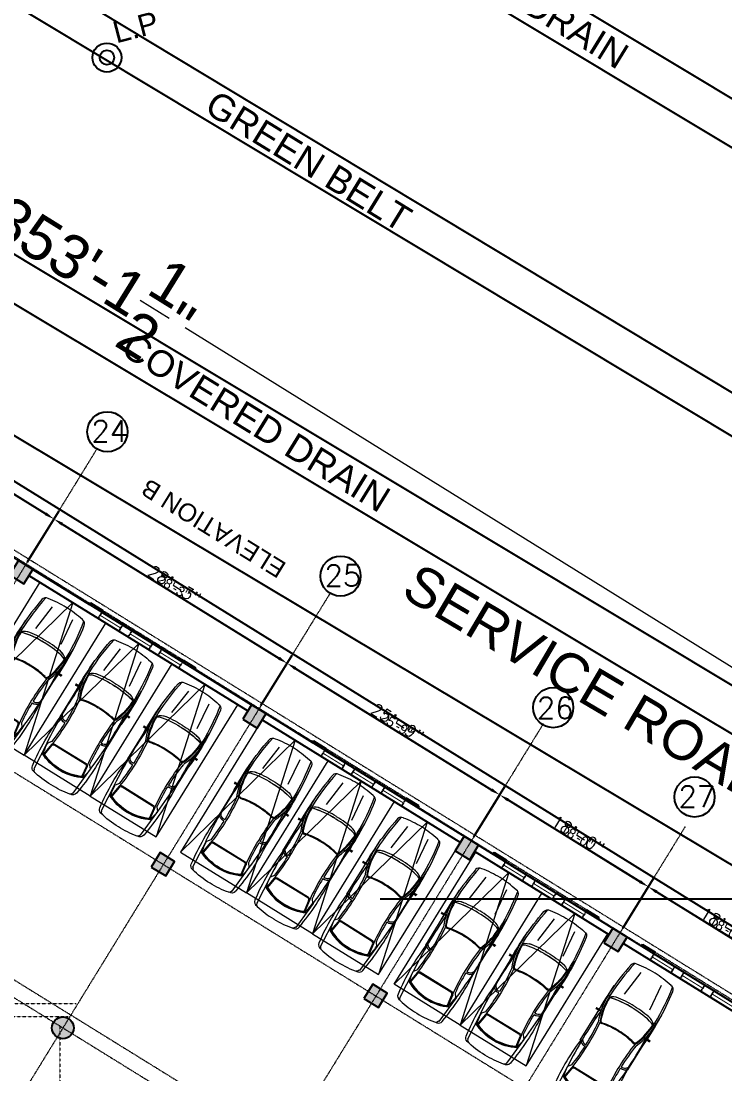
# Model space of a CAD drawing. Header units: inches. Extents: x -110725 to 51121, y 8404 to 44825.
# Drawn here: x -30035 to -29165, y 20950 to 22251 of the extents above; entities that cross this region are included whole.
import ezdxf
from ezdxf.enums import TextEntityAlignment as Align

# ---------------------------------------------------------------- set-up
doc = ezdxf.new("R2010")
doc.units = ezdxf.units.IN
doc.header["$LTSCALE"] = 0.1
doc.header["$MEASUREMENT"] = 0
for name, pattern in [('CENTER', [2, 1.25, -0.25, 0.25, -0.25]), ('DASHED', [0.75, 0.5, -0.25]), ('DASHED2', [0.375, 0.25, -0.125])]:
    doc.linetypes.add(name, pattern=pattern)
doc.layers.get('0').update_dxf_attribs({"color": 1, "lineweight": 0})
doc.layers.get('Defpoints').update_dxf_attribs({"lineweight": 0})
for name, color, linetype in [('building', 6, 'Continuous'), ('Column Hatch', 7, 'Continuous'), ('COLUMNS', 200, 'Continuous'), ('GF', 1, 'Continuous'), ('GFT', 4, 'Continuous'), ('GFW', 5, 'Continuous'), ('GREEN BELT', 80, 'Continuous'), ('POLE', 7, 'Continuous'), ('road', 8, 'Continuous'), ('SEAL', 7, 'Continuous')]:
    doc.layers.add(name, color=color, linetype=linetype)
for name, color, linetype, lineweight in [('CAR', 4, 'Continuous', 0), ('dim', 252, 'Continuous', 0), ('GRID', 8, 'CENTER', 0), ('terj block plan', 30, 'Continuous', 0), ('TEXT', 3, 'Continuous', 0), ('WALL', 7, 'Continuous', 0), ('WINDOW', 5, 'Continuous', 18)]:
    doc.layers.add(name, color=color, linetype=linetype, lineweight=lineweight)
doc.styles.add('as', font='arial.ttf')
doc.styles.add('EHSAN', font='arial.ttf', dxfattribs={"height": 54})
doc.styles.add('MONOTXT', font='@Arial Unicode MS')
doc.styles.add('ROMAND', font='romand.shx')
doc.styles.get("Standard").update_dxf_attribs({"font": 'arial.ttf'})
doc.dimstyles.new('DIM', dxfattribs={"dimtxt": 15, "dimasz": 9, "dimexe": 0.25, "dimexo": 3, "dimgap": 0.125, "dimtad": 1, "dimdec": 3, "dimzin": 3, "dimdsep": 46, "dimlunit": 4, "dimtxsty": 'ROMAND', "dimcen": 0.125, "dimaunit": 1, "dimadec": 0, "dimazin": 0, "dimtfac": 0.75, "dimtdec": 3, "dimtix": 1, "dimtofl": 0, "dimtmove": 2, "dimatfit": 3, "dimfxl": 1, "dimtolj": 1, "dimtzin": 3, "dimarcsym": 1})
doc.dimstyles.new('DIM1', dxfattribs={"dimtxt": 54, "dimasz": 6, "dimexe": 6, "dimexo": 3, "dimgap": 1, "dimtad": 0, "dimzin": 0, "dimdsep": 46, "dimlunit": 4, "dimtxsty": 'EHSAN', "dimblk": 'ARCHTICK', "dimcen": 3, "dimdle": 6, "dimclrd": 4, "dimclre": 4, "dimclrt": 6, "dimadec": 0, "dimazin": 0, "dimtfac": 1, "dimtofl": 0, "dimtmove": 1, "dimatfit": 3, "dimldrblk": 'ARCHTICK', "dimfxl": 4, "dimtolj": 1, "dimtzin": 3, "dimlwd": -1, "dimlwe": -1, "dimarcsym": 0})

# ---------------------------------------------------------------- blocks, each defined once
blk = doc.blocks.new('LP')
at = {"layer": 'POLE', "linetype": 'Continuous'}
for radius in [2.24, 1.12]:
    blk.add_circle((39544.58, 18392.87), radius, dxfattribs=at)
at = {"layer": 'SEAL', "color": 7, "linetype": 'Continuous', "lineweight": 25, "style": 'MONOTXT'}
blk.add_text('L.P', height=3.36, dxfattribs=at).set_placement((39550.06, 18394.6), align=Align.CENTER)
blk = doc.blocks.new('_ArchTick')
at = {"color": 0, "linetype": 'ByBlock', "const_width": 0.15}
blk.add_lwpolyline([(-0.5, -0.5), (0.5, 0.5)], dxfattribs=at)
blk = doc.blocks.new('*D34')
at = {"layer": 'Defpoints', "color": 0, "transparency": 16777216}
for p in [(-31746.9, 23059.7), (-31889.7, 22829.6), (-28289.2, 20595.2, 1175.7)]:
    blk.add_point(p, dxfattribs=at)
at = {"layer": 'dim', "color": 4, "transparency": 16777216}
for p, q in [((-31767.3, 23072.3), (-30060.9, 22013.3)), ((-31888.1, 22832.1), (-31743.7, 23064.8)), ((-28126.1, 20812.6), (-29832.5, 21871.6)), ((-28287.6, 20597.7), (-28143.3, 20830.4))]:
    blk.add_line(p, q, dxfattribs=at)
at = {"layer": 'dim', "color": 4, "transparency": 16777216, "xscale": 24, "yscale": 24, "zscale": 24}
for p, rotation in [((-31746.9, 23059.7), 148.1765203500402), ((-28146.4, 20825.3), 328.1765203500402)]:
    blk.add_blockref('_ArchTick', p, dxfattribs=dict(at, rotation=rotation))
at = {"layer": 'dim', "color": 6, "transparency": 16777216, "insert": (-29946.7, 21942.5), "char_height": 54, "attachment_point": 5, "rotation": 328.1765, "style": 'EHSAN'}
blk.add_mtext('\\A1;353\'-1{\\H1.000000x;\\S1/2;}"', dxfattribs=at)
blk = doc.blocks.new('*D86')
at = {"layer": 'Defpoints', "color": 0, "transparency": 16777216}
for p in [(-30213, 21693.1), (-29994.6, 21635.5), (-30029, 21579.9)]:
    blk.add_point(p, dxfattribs=at)
at = {"layer": 'dim', "color": 2, "lineweight": -2, "transparency": 16777216}
for p, q in [((-30209.9, 21698.2), (-30172, 21759.4)), ((-30025.9, 21585), (-29988.3, 21645.8))]:
    blk.add_line(p, q, dxfattribs=at)
at = {"layer": 'dim', "color": 4, "lineweight": -2, "transparency": 16777216}
blk.add_line((-30168.1, 21742.9), (-30004.8, 21641.9), dxfattribs=at)
at = {"layer": 'dim', "color": 4, "transparency": 16777216}
for points in [[(-30167.1, 21744.6), (-30169.2, 21741.1), (-30178.3, 21749.2)], [(-30003.8, 21643.6), (-30005.9, 21640.2), (-29994.6, 21635.5)]]:
    blk.add_solid(points, dxfattribs=at)
at = {"layer": 'dim', "color": 3, "transparency": 16777216, "insert": (-30083.3, 21697.6), "char_height": 12, "attachment_point": 5, "rotation": 328.2649}
blk.add_mtext('\\A1;18\'-0"', dxfattribs=at)
blk = doc.blocks.new('*D87')
at = {"layer": 'Defpoints', "color": 0, "transparency": 16777216}
for p in [(-30029, 21579.9), (-29706.3, 21457.2), (-29740.3, 21402.3)]:
    blk.add_point(p, dxfattribs=at)
at = {"layer": 'dim', "color": 2, "lineweight": -2, "transparency": 16777216}
for p, q in [((-30025.9, 21585), (-29988.3, 21645.8)), ((-29737.1, 21407.4), (-29700, 21467.4))]:
    blk.add_line(p, q, dxfattribs=at)
at = {"layer": 'dim', "color": 4, "lineweight": -2, "transparency": 16777216}
blk.add_line((-29984.4, 21629.2), (-29716.5, 21463.5), dxfattribs=at)
at = {"layer": 'dim', "color": 4, "transparency": 16777216}
for points in [[(-29983.4, 21630.9), (-29985.5, 21627.5), (-29994.6, 21635.5)], [(-29715.5, 21465.3), (-29717.6, 21461.8), (-29706.3, 21457.2)]]:
    blk.add_solid(points, dxfattribs=at)
at = {"layer": 'dim', "color": 3, "transparency": 16777216, "insert": (-29847.2, 21551.6), "char_height": 12, "attachment_point": 5, "rotation": 328.2649}
blk.add_mtext('\\A1;28\'-3"', dxfattribs=at)
blk = doc.blocks.new('*D88')
at = {"layer": 'Defpoints', "color": 0, "transparency": 16777216}
for p in [(-29740.3, 21402.3), (-29443.5, 21294.7), (-29477.1, 21240.5)]:
    blk.add_point(p, dxfattribs=at)
at = {"layer": 'dim', "color": 2, "lineweight": -2, "transparency": 16777216}
for p, q in [((-29737.1, 21407.4), (-29700, 21467.4)), ((-29473.9, 21245.6), (-29437.2, 21304.9))]:
    blk.add_line(p, q, dxfattribs=at)
at = {"layer": 'dim', "color": 4, "lineweight": -2, "transparency": 16777216}
blk.add_line((-29696.1, 21450.9), (-29453.7, 21301), dxfattribs=at)
at = {"layer": 'dim', "color": 4, "transparency": 16777216}
for points in [[(-29695.1, 21452.6), (-29697.2, 21449.2), (-29706.3, 21457.2)], [(-29452.7, 21302.7), (-29454.8, 21299.3), (-29443.5, 21294.7)]]:
    blk.add_solid(points, dxfattribs=at)
at = {"layer": 'dim', "color": 3, "transparency": 16777216, "insert": (-29571.7, 21381.2), "char_height": 12, "attachment_point": 5, "rotation": 328.2649}
blk.add_mtext('\\A1;25\'-9"', dxfattribs=at)
blk = doc.blocks.new('*D89')
at = {"layer": 'Defpoints', "color": 0, "transparency": 16777216}
for p in [(-29477.1, 21240.5), (-29259.8, 21181.1), (-29293.1, 21127.3)]:
    blk.add_point(p, dxfattribs=at)
at = {"layer": 'dim', "color": 2, "lineweight": -2, "transparency": 16777216}
for p, q in [((-29473.9, 21245.6), (-29437.2, 21304.9)), ((-29289.9, 21132.4), (-29253.5, 21191.3))]:
    blk.add_line(p, q, dxfattribs=at)
at = {"layer": 'dim', "color": 4, "lineweight": -2, "transparency": 16777216}
blk.add_line((-29433.3, 21288.4), (-29270, 21187.4), dxfattribs=at)
at = {"layer": 'dim', "color": 4, "transparency": 16777216}
for points in [[(-29432.3, 21290.1), (-29434.4, 21286.7), (-29443.5, 21294.7)], [(-29269, 21189.1), (-29271.1, 21185.7), (-29259.8, 21181.1)]]:
    blk.add_solid(points, dxfattribs=at)
at = {"layer": 'dim', "color": 3, "transparency": 16777216, "insert": (-29348.4, 21243.1), "char_height": 12, "attachment_point": 5, "rotation": 328.2649}
blk.add_mtext('\\A1;18\'-0"', dxfattribs=at)
blk = doc.blocks.new('*D90')
at = {"layer": 'Defpoints', "color": 0, "transparency": 16777216}
for p in [(-29293.1, 21127.3), (-29076.1, 21067.5), (-29109.1, 21014.2)]:
    blk.add_point(p, dxfattribs=at)
at = {"layer": 'dim', "color": 2, "lineweight": -2, "transparency": 16777216}
for p, q in [((-29289.9, 21132.4), (-29253.5, 21191.3)), ((-29105.9, 21019.3), (-29069.8, 21077.7))]:
    blk.add_line(p, q, dxfattribs=at)
at = {"layer": 'dim', "color": 4, "lineweight": -2, "transparency": 16777216}
blk.add_line((-29249.6, 21174.8), (-29086.3, 21073.8), dxfattribs=at)
at = {"layer": 'dim', "color": 4, "transparency": 16777216}
for points in [[(-29248.5, 21176.5), (-29250.7, 21173.1), (-29259.8, 21181.1)], [(-29085.3, 21075.5), (-29087.4, 21072.1), (-29076.1, 21067.5)]]:
    blk.add_solid(points, dxfattribs=at)
at = {"layer": 'dim', "color": 3, "transparency": 16777216, "insert": (-29164.7, 21129.5), "char_height": 12, "attachment_point": 5, "rotation": 328.2649}
blk.add_mtext('\\A1;18\'-0"', dxfattribs=at)
blk = doc.blocks.new('Car-p')
for p, q in [((-18.3, 154.8), (-14.7, 188.3)), ((18.6, 154.8), (15, 188.3)), ((-34.4, 77.5), (-34.4, 157)), ((34.6, 77.5), (34.6, 157)), ((-34.2, 77.3), (-34.4, 79.3)), ((34.4, 77.3), (34.6, 79.3)), ((-27.2, 46.1), (-30.6, 41.7)), ((-30.6, 41.7), (-27.9, 5.5)), ((-25.7, 42.7), (-27.9, 27.8)), ((-24.9, 41.7), (-26.7, 29)), ((23, 45.3), (-22.8, 45.3)), ((22.2, 44.3), (-21.9, 44.3)), ((25.1, 41.7), (27.1, 27.9)), ((26, 42.7), (28.2, 27.3)), ((27.5, 46.1), (30.9, 41.7)), ((31.6, 41.7), (28.9, 5.5)), ((-27.9, 5.5), (-27.2, 3.8)), ((-27.2, 3.8), (-25.5, 2.5)), ((27.5, 3.8), (25.7, 2.5)), ((28.2, 5.5), (27.5, 3.8)), ((28.2, 5.5), (28.9, 5.5))]:
    blk.add_line(p, q)
at = {"const_width": 0.25}
for points in [[(33.5, 123.1), (39.8, 123.1), (39.4, 120.1), (32.2, 120.9), (33.1, 123.4), (38.9, 120.5), (38.5, 122.7), (37.6, 123.1), (37.6, 122.7), (36.7, 122.3), (36.7, 122.3), (37.6, 122.3), (35.8, 122), (31.3, 122)], [(-35.1, 86.8), (-34.6, 79.8)], [(35.3, 86.8), (34.9, 79.8)], [(-36, 51.6), (-35.1, 44.3)], [(36.2, 51.6), (35.3, 44.3)]]:
    blk.add_lwpolyline(points, dxfattribs=at)
for centre, radius, start, end in [((2, 56), 140.8, 90.7637, 100.924), ((-1.7, 56), 140.8, 79.076, 89.2363), ((311, 132.9), 346.2, 170.6377, 183.9848), ((243.9, 141.8), 276.3, 169.2092, 179.4945), ((-24.7, 188.3), 6, 90, 170.6377), ((24.9, 188.3), 6, 9.3623, 90), ((-243.7, 141.8), 276.3, 0.5055, 10.7908), ((-310.8, 132.9), 346.2, 356.0152, 9.3623), ((47.7, 141.2), 82.1, 177.7778, 203.6031), ((47.7, 141.2), 80.1, 177.7778, 202.3245), ((-19.5, 128.9), 18, 97.6594, 134.8815), ((-2.8, 40.4), 105, 88.5295, 105.8975), ((-2.8, 40.4), 105, 88.5295, 104.3939), ((-2.8, 40.4), 108, 88.5295, 101.8872), ((3.1, 40.4), 108, 78.1128, 91.4705), ((3.1, 40.4), 105, 75.6061, 91.4705), ((19.8, 128.9), 18, 45.1185, 82.3406), ((-47.5, 141.2), 80.1, 337.6755, 2.2222), ((-47.5, 141.2), 82.1, 336.3969, 2.2222), ((47.7, 141.2), 79.1, 179.8146, 201.6719), ((-47.5, 141.2), 79.1, 338.3281, 0.9502), ((24.8, 133.4), 9.7, 45.4805, 63.3935), ((475.7, 91.2), 508.7, 176.5651, 185.5793), ((-474.6, 91.2), 508.7, 354.4207, 3.7138), ((-283.1, 75.9), 257.6, 0.0935, 7.2084), ((-23.6, 111.9), 3, 202.3245, 284.5329), ((-23, 113), 3, 201.6719, 283.9477), ((-299.3, 76.9), 275.9, 353.076, 6.759), ((-2.3, 29.6), 82, 88.3907, 104.5329), ((-2.3, 29.6), 83, 88.3907, 103.9477), ((2.6, 29.6), 83, 76.0523, 91.6093), ((2.6, 29.6), 82, 75.4671, 91.6093), ((23.3, 113), 3, 256.0523, 338.3281), ((23.9, 111.9), 3, 255.4671, 337.6755), ((299.5, 76.9), 275.9, 173.241, 186.924), ((283.4, 75.9), 257.6, 172.7916, 179.9065), ((-26.6, 83.4), 9.14, 212.7404, 276.5554), ((-26.6, 83.4), 7.14, 212.7404, 278.44), ((26.8, 83.4), 7.14, 261.56, 355.7833), ((26.8, 83.4), 9.14, 263.4446, 327.2596), ((263.5, 52.1), 298.7, 175.1627, 188.5002), ((-283.1, 75.9), 257.6, 353.3559, 359.6448), ((283.4, 75.9), 257.6, 180.3552, 186.6441), ((-263.2, 52.1), 298.7, 351.4998, 4.8373), ((-591.9, 77.3), 626.3, 359.695, 0), ((6.7, 41.7), 37.3, 180, 201.9021), ((-22.8, 42.3), 3, 90, 171.7426), ((-21.9, 41.3), 3, 90, 171.7426), ((22.2, 41.3), 3, 8.2574, 90), ((23, 42.3), 3, 8.2574, 90), ((-30, 44.1), 60.9, 343.5141, 357.8241), ((1.4, 85.5), 64.7, 241.3711, 296.8825), ((1.4, 86.1), 64.7, 243.1085, 294.4904), ((1.4, 86.1), 63.7, 243.7536, 293.8163), ((-26, 8.8), 6, 188.5002, 271.785), ((-1.2, 116.7), 116.7, 257.9903, 270.6482), ((1.5, 116.7), 116.7, 269.3518, 282.9607), ((26.3, 8.8), 6, 282.9607, 351.4998)]:
    blk.add_arc(centre, radius, start, end)
for points in [[(-39.4, 123), (-39, 120.1), (-32.9, 123.3), (-32, 120.9)], [(39.7, 123), (39.2, 120.1), (33.2, 123.3), (32.3, 120.9)]]:
    blk.add_solid(points)
blk = doc.blocks.new('*D3050')
at = {"layer": 'Defpoints', "color": 0, "transparency": 16777216}
for p in [(-30213, 21693.1), (-29994.6, 21635.5), (-30029, 21579.9)]:
    blk.add_point(p, dxfattribs=at)
at = {"layer": 'dim', "color": 0, "lineweight": -2, "transparency": 16777216}
for p, q in [((-30211.4, 21695.6), (-30178.2, 21749.4)), ((-30170.7, 21744.4), (-30002.3, 21640.3)), ((-30027.4, 21582.5), (-29994.5, 21635.8))]:
    blk.add_line(p, q, dxfattribs=at)
at = {"layer": 'dim', "color": 0, "transparency": 16777216}
for points in [[(-30169.9, 21745.7), (-30171.5, 21743.2), (-30178.3, 21749.2)], [(-30001.5, 21641.6), (-30003.1, 21639), (-29994.6, 21635.5)]]:
    blk.add_solid(points, dxfattribs=at)
at = {"layer": 'dim', "color": 0, "transparency": 16777216, "insert": (-30081.7, 21700.1), "char_height": 15, "attachment_point": 5, "rotation": 328.2649, "style": 'ROMAND'}
blk.add_mtext('\\A1;18\'-0"', dxfattribs=at)
blk = doc.blocks.new('*D3051')
at = {"layer": 'Defpoints', "color": 0, "transparency": 16777216}
for p in [(-30029, 21579.9), (-29706.3, 21457.2), (-29740.3, 21402.3)]:
    blk.add_point(p, dxfattribs=at)
at = {"layer": 'dim', "color": 0, "lineweight": -2, "transparency": 16777216}
for p, q in [((-30027.4, 21582.5), (-29994.5, 21635.8)), ((-29987, 21630.8), (-29714, 21462)), ((-29738.7, 21404.9), (-29706.2, 21457.5))]:
    blk.add_line(p, q, dxfattribs=at)
at = {"layer": 'dim', "color": 0, "transparency": 16777216}
for points in [[(-29986.2, 21632.1), (-29987.8, 21629.5), (-29994.6, 21635.5)], [(-29713.2, 21463.2), (-29714.8, 21460.7), (-29706.3, 21457.2)]]:
    blk.add_solid(points, dxfattribs=at)
at = {"layer": 'dim', "color": 0, "transparency": 16777216, "insert": (-29845.7, 21554.1), "char_height": 15, "attachment_point": 5, "rotation": 328.2649, "style": 'ROMAND'}
blk.add_mtext('\\A1;28\'-3"', dxfattribs=at)
blk = doc.blocks.new('*D3052')
at = {"layer": 'Defpoints', "color": 0, "transparency": 16777216}
for p in [(-29740.3, 21402.3), (-29443.5, 21294.7), (-29477.1, 21240.5)]:
    blk.add_point(p, dxfattribs=at)
at = {"layer": 'dim', "color": 0, "lineweight": -2, "transparency": 16777216}
for p, q in [((-29738.7, 21404.9), (-29706.2, 21457.5)), ((-29698.7, 21452.5), (-29451.2, 21299.4)), ((-29475.5, 21243), (-29443.4, 21294.9))]:
    blk.add_line(p, q, dxfattribs=at)
at = {"layer": 'dim', "color": 0, "transparency": 16777216}
for points in [[(-29697.9, 21453.8), (-29699.4, 21451.2), (-29706.3, 21457.2)], [(-29450.4, 21300.7), (-29452, 21298.2), (-29443.5, 21294.7)]]:
    blk.add_solid(points, dxfattribs=at)
at = {"layer": 'dim', "color": 0, "transparency": 16777216, "insert": (-29570.1, 21383.7), "char_height": 15, "attachment_point": 5, "rotation": 328.2649, "style": 'ROMAND'}
blk.add_mtext('\\A1;25\'-9"', dxfattribs=at)
blk = doc.blocks.new('*D3053')
at = {"layer": 'Defpoints', "color": 0, "transparency": 16777216}
for p in [(-29477.1, 21240.5), (-29259.8, 21181.1), (-29293.1, 21127.3)]:
    blk.add_point(p, dxfattribs=at)
at = {"layer": 'dim', "color": 0, "lineweight": -2, "transparency": 16777216}
for p, q in [((-29475.5, 21243), (-29443.4, 21294.9)), ((-29435.9, 21290), (-29267.5, 21185.8)), ((-29291.5, 21129.9), (-29259.7, 21181.3))]:
    blk.add_line(p, q, dxfattribs=at)
at = {"layer": 'dim', "color": 0, "transparency": 16777216}
for points in [[(-29435.1, 21291.2), (-29436.6, 21288.7), (-29443.5, 21294.7)], [(-29266.7, 21187.1), (-29268.2, 21184.6), (-29259.8, 21181.1)]]:
    blk.add_solid(points, dxfattribs=at)
at = {"layer": 'dim', "color": 0, "transparency": 16777216, "insert": (-29346.9, 21245.6), "char_height": 15, "attachment_point": 5, "rotation": 328.2649, "style": 'ROMAND'}
blk.add_mtext('\\A1;18\'-0"', dxfattribs=at)
blk = doc.blocks.new('*D3054')
at = {"layer": 'Defpoints', "color": 0, "transparency": 16777216}
for p in [(-29293.1, 21127.3), (-29076.1, 21067.5), (-29109.1, 21014.2)]:
    blk.add_point(p, dxfattribs=at)
at = {"layer": 'dim', "color": 0, "lineweight": -2, "transparency": 16777216}
for p, q in [((-29291.5, 21129.9), (-29259.7, 21181.3)), ((-29252.2, 21176.4), (-29083.8, 21072.2)), ((-29107.5, 21016.7), (-29076, 21067.7))]:
    blk.add_line(p, q, dxfattribs=at)
at = {"layer": 'dim', "color": 0, "transparency": 16777216}
for points in [[(-29251.4, 21177.6), (-29252.9, 21175.1), (-29259.8, 21181.1)], [(-29083, 21073.5), (-29084.5, 21070.9), (-29076.1, 21067.5)]]:
    blk.add_solid(points, dxfattribs=at)
at = {"layer": 'dim', "color": 0, "transparency": 16777216, "insert": (-29163.2, 21132), "char_height": 15, "attachment_point": 5, "rotation": 328.2649, "style": 'ROMAND'}
blk.add_mtext('\\A1;18\'-0"', dxfattribs=at)
blk = doc.blocks.new('A$C27DA2153')
at = {"layer": 'CAR', "linetype": 'Continuous'}
for q in [(0, 192), (96, 192)]:
    blk.add_line((48, 0), q, dxfattribs=at)
blk.add_lwpolyline([(0, 0), (96, 0), (96, 192), (0, 192)], close=True, dxfattribs=at)

msp = doc.modelspace()

# ---------------------------------------------------------------- hatches: boundary and pattern name
at = {"layer": 'Column Hatch'}
for points in [[(-30020.76306, 21573.31723), (-30038.62339, 21584.3631), (-30049.62412, 21566.47492), (-30031.76378, 21555.42905)], [(-30020.76306, 21573.31723), (-30038.62339, 21584.3631), (-30049.62412, 21566.47492), (-30031.76378, 21555.42905)], [(-29732.44621, 21395.00534), (-29750.30655, 21406.05121), (-29761.30727, 21388.16304), (-29743.44693, 21377.11717)], [(-29732.44621, 21395.00534), (-29750.30655, 21406.05121), (-29761.30727, 21388.16304), (-29743.44693, 21377.11717)], [(-29469.64413, 21232.47327), (-29487.50446, 21243.51914), (-29498.50518, 21225.63097), (-29480.64485, 21214.5851)], [(-29469.64413, 21232.47327), (-29487.50446, 21243.51914), (-29498.50518, 21225.63097), (-29480.64485, 21214.5851)], [(-29845.40341, 21212.36151), (-29863.26375, 21223.40737), (-29874.26447, 21205.5192), (-29856.40414, 21194.47333)], [(-29845.40341, 21212.36151), (-29863.26375, 21223.40737), (-29874.26447, 21205.5192), (-29856.40414, 21194.47333)], [(-29285.93781, 21118.85862), (-29303.79815, 21129.90449), (-29314.79887, 21112.01632), (-29296.93854, 21100.97045)], [(-29285.93781, 21118.85862), (-29303.79815, 21129.90449), (-29314.79887, 21112.01632), (-29296.93854, 21100.97045)], [(-29582.60133, 21049.82944), (-29600.46167, 21060.8753), (-29611.46239, 21042.98713), (-29593.60205, 21031.94126)], [(-29582.60133, 21049.82944), (-29600.46167, 21060.8753), (-29611.46239, 21042.98713), (-29593.60205, 21031.94126)]]:
    msp.add_hatch(color=256, dxfattribs=at).paths.add_polyline_path(points)
h = msp.add_hatch(color=256, dxfattribs=at)
edge = h.paths.add_edge_path()
edge.add_arc((-29983.5239, 21006.77434), 13.5, 0, 360)
h = msp.add_hatch(color=256, dxfattribs=at)
edge = h.paths.add_edge_path()
edge.add_arc((-29983.5239, 21006.77434), 13.5, 0, 360)

# ---------------------------------------------------------------- linework, layer by layer
at = {"layer": 'building', "linetype": 'Continuous', "elevation": 1.07221}
msp.add_lwpolyline([(-34435.52017, 24283.46768), (-31891.15632, 22826.982), (-28289.2318, 20595.17907), (-28349.83395, 20283.36427), (-34572.37367, 20285.00184)], dxfattribs=at)
at = {"layer": 'CAR', "linetype": 'Continuous'}
msp.add_circle((-33960.35096, 21924.4645, 27.16259), 11425.94255, dxfattribs=at)
at = {"layer": 'COLUMNS', "elevation": 1.07221}
for points in [[(-30049.62412, 21566.47492), (-30031.76378, 21555.42905), (-30020.76306, 21573.31723), (-30038.62339, 21584.3631)], [(-30049.62412, 21566.47492), (-30031.76378, 21555.42905), (-30020.76306, 21573.31723), (-30038.62339, 21584.3631)], [(-29761.30727, 21388.16304), (-29743.44693, 21377.11717), (-29732.44621, 21395.00534), (-29750.30655, 21406.05121)], [(-29761.30727, 21388.16304), (-29743.44693, 21377.11717), (-29732.44621, 21395.00534), (-29750.30655, 21406.05121)], [(-29498.50518, 21225.63097), (-29480.64485, 21214.5851), (-29469.64413, 21232.47327), (-29487.50446, 21243.51914)], [(-29498.50518, 21225.63097), (-29480.64485, 21214.5851), (-29469.64413, 21232.47327), (-29487.50446, 21243.51914)], [(-29874.26447, 21205.5192), (-29856.40414, 21194.47333), (-29845.40341, 21212.36151), (-29863.26375, 21223.40737)], [(-29874.26447, 21205.5192), (-29856.40414, 21194.47333), (-29845.40341, 21212.36151), (-29863.26375, 21223.40737)], [(-29314.79887, 21112.01632), (-29296.93854, 21100.97045), (-29285.93781, 21118.85862), (-29303.79815, 21129.90449)], [(-29314.79887, 21112.01632), (-29296.93854, 21100.97045), (-29285.93781, 21118.85862), (-29303.79815, 21129.90449)], [(-29611.46239, 21042.98713), (-29593.60205, 21031.94126), (-29582.60133, 21049.82944), (-29600.46167, 21060.8753)], [(-29611.46239, 21042.98713), (-29593.60205, 21031.94126), (-29582.60133, 21049.82944), (-29600.46167, 21060.8753)]]:
    msp.add_lwpolyline(points, close=True, dxfattribs=at)
at = {"layer": 'COLUMNS'}
msp.add_circle((-29983.5239, 21006.77434, 1.07221), 13.5, dxfattribs=at)
msp.add_circle((-29983.5239, 21006.77434, 1.07221), 13.5, dxfattribs=at)
at = {"layer": 'Defpoints', "linetype": 'CENTER', "elevation": -26.09038}
msp.add_lwpolyline([(-31892.43849, 22813.94346), (-31899.78449, 22739.24077), (-28389.78604, 20564.39652), (-28304.48798, 20516.68182), (-28313.13908, 20472.16948), (-28412.37803, 20472.99967), (-32299.26148, 20476.59866)], dxfattribs=at)
at = {"layer": 'Defpoints', "linetype": 'Continuous', "elevation": 1.07221}
msp.add_lwpolyline([(-32258.87464, 20563.53135), (-32258.87464, 20938.2792), (-32339.86799, 20938.2792, -0.9541531285), (-32347.67068, 21112.2792), (-32339.88129, 21112.99571), (-32339.88129, 21368.7792), (-32393.87464, 21368.7792), (-32393.87464, 21725.7792), (-32339.87464, 21725.7792), (-32339.87464, 21982.2792, -0.9999617823), (-32339.86799, 22156.2792), (-32258.87464, 22156.2792), (-32258.87464, 22313.7792), (-31529.87464, 22313.7792), (-31529.87464, 22151.43396), (-31369.30939, 22052.13108), (-31210.40795, 22309.06271), (-28605.98551, 20698.07393, -0.7328238555), (-28648.48486, 20563.53135), (-32258.87464, 20563.53135)], format="xyb", close=True, dxfattribs=at)
at = {"layer": 'GF'}
for p, q in [((-30020.76306, 21573.31723, 1.07221), (-29950.59677, 21529.92232, 1.07221)), ((-30025.47765, 21565.65087, 1.07221), (-29755.04047, 21398.39681, 1.07221)), ((-29949.41329, 21531.83592, 1.07221), (-29950.59677, 21529.92232, 1.07221)), ((-29949.41329, 21531.83592, 1.07221), (-29934.10448, 21522.36806, 1.07221)), ((-29935.28796, 21520.45446, 1.07221), (-29934.10448, 21522.36806, 1.07221)), ((-29935.28796, 21520.45446, 1.07221), (-29835.78069, 21458.91339, 1.07221)), ((-29835.78069, 21458.91339, 1.07221), (-29834.59721, 21460.82699, 1.07221)), ((-29819.2884, 21451.35913, 1.07221), (-29834.59721, 21460.82699, 1.07221)), ((-29819.2884, 21451.35913, 1.07221), (-29820.47188, 21449.44553, 1.07221)), ((-29820.47188, 21449.44553, 1.07221), (-29750.30655, 21406.05121, 1.07221)), ((-29737.18014, 21387.35094, 1.07221), (-29492.23839, 21235.86474, 1.07221)), ((-29732.44621, 21395.00534, 1.07221), (-29675.04697, 21359.50632, 1.07221)), ((-29673.86349, 21361.41992, 1.07221), (-29675.04697, 21359.50632, 1.07221)), ((-29673.86349, 21361.41992, 1.07221), (-29658.55468, 21351.95207, 1.07221)), ((-29659.73816, 21350.03847, 1.07221), (-29658.55468, 21351.95207, 1.07221)), ((-29659.73816, 21350.03847, 1.07221), (-29560.23089, 21288.49739, 1.07221)), ((-29560.23089, 21288.49739, 1.07221), (-29559.04741, 21290.41099, 1.07221)), ((-29543.7386, 21280.94314, 1.07221), (-29559.04741, 21290.41099, 1.07221)), ((-29543.7386, 21280.94314, 1.07221), (-29544.92208, 21279.02954, 1.07221)), ((-29544.92208, 21279.02954, 1.07221), (-29487.50446, 21243.51914, 1.07221)), ((-29469.64413, 21232.47327, 1.07221), (-29451.79277, 21221.43296, 1.07221)), ((-29474.37805, 21224.81887, 1.07221), (-29308.53208, 21122.25009, 1.07221)), ((-29450.60929, 21223.34656, 1.07221), (-29451.79277, 21221.43296, 1.07221)), ((-29450.60929, 21223.34656, 1.07221), (-29435.30048, 21213.87871, 1.07221)), ((-29436.48396, 21211.96511, 1.07221), (-29435.30048, 21213.87871, 1.07221)), ((-29436.48396, 21211.96511, 1.07221), (-29336.9767, 21150.42403, 1.07221)), ((-29056.11836, 21165.88411, 1.07221), (-29591.40428, 21165.88411, 1.07221)), ((-29336.9767, 21150.42403, 1.07221), (-29335.79321, 21152.33763, 1.07221)), ((-29320.4844, 21142.86978, 1.07221), (-29335.79321, 21152.33763, 1.07221)), ((-29320.4844, 21142.86978, 1.07221), (-29321.66789, 21140.95618, 1.07221)), ((-29321.66789, 21140.95618, 1.07221), (-29303.79815, 21129.90449, 1.07221)), ((-29290.67174, 21111.20422, 1.07221), (-29124.82577, 21008.63544, 1.07221)), ((-29266.90298, 21109.73191, 1.07221), (-29268.08646, 21107.81831, 1.07221)), ((-29266.90298, 21109.73191, 1.07221), (-29251.59417, 21100.26406, 1.07221)), ((-29252.77765, 21098.35045, 1.07221), (-29251.59417, 21100.26406, 1.07221)), ((-29252.77765, 21098.35045, 1.07221), (-29153.27038, 21036.80938, 1.07221))]:
    msp.add_line(p, q, dxfattribs=at)
at = {"layer": 'GFT'}
for centre in [(-29928.57395, 21743.26827, 22.91185), (-29928.57395, 21743.26827, 22.91185), (-29640.27625, 21564.92746, 22.91185), (-29640.27625, 21564.92746, 22.91185), (-29377.42602, 21402.47513, 22.91185), (-29377.42602, 21402.47513, 22.91185), (-29202.67453, 21292.05785, 22.91185), (-29202.67453, 21292.05785, 22.91185)]:
    msp.add_circle(centre, 24.8276, dxfattribs=at)
at = {"layer": 'GFW', "linetype": 'DASHED'}
for p, q in [((-29935.28796, 21520.45446), (-29940.02189, 21512.80006)), ((-29935.28796, 21520.45446, 1.07221), (-29940.02189, 21512.80006, 1.07221)), ((-29909.77328, 21504.6747), (-29914.50721, 21497.0203)), ((-29909.77328, 21504.6747, 1.07221), (-29914.50721, 21497.0203, 1.07221)), ((-29898.29167, 21497.57381), (-29903.0256, 21489.9194)), ((-29898.29167, 21497.57381, 1.07221), (-29903.0256, 21489.9194, 1.07221)), ((-29872.77699, 21481.79405), (-29877.51091, 21474.13964)), ((-29872.77699, 21481.79405, 1.07221), (-29877.51091, 21474.13964, 1.07221)), ((-29861.29538, 21474.69315), (-29866.02931, 21467.03875)), ((-29861.29538, 21474.69315, 1.07221), (-29866.02931, 21467.03875, 1.07221)), ((-29835.78069, 21458.91339), (-29840.51462, 21451.25899)), ((-29835.78069, 21458.91339, 1.07221), (-29840.51462, 21451.25899, 1.07221)), ((-29659.73816, 21350.03847), (-29664.47209, 21342.38406)), ((-29659.73816, 21350.03847, 1.07221), (-29664.47209, 21342.38406, 1.07221)), ((-29634.22348, 21334.2587), (-29638.95741, 21326.6043)), ((-29634.22348, 21334.2587, 1.07221), (-29638.95741, 21326.6043, 1.07221)), ((-29622.74187, 21327.15781), (-29627.4758, 21319.50341)), ((-29622.74187, 21327.15781, 1.07221), (-29627.4758, 21319.50341, 1.07221)), ((-29597.22719, 21311.37805), (-29601.96111, 21303.72364)), ((-29597.22719, 21311.37805, 1.07221), (-29601.96111, 21303.72364, 1.07221)), ((-29585.74558, 21304.27716), (-29590.47951, 21296.62275)), ((-29585.74558, 21304.27716, 1.07221), (-29590.47951, 21296.62275, 1.07221)), ((-29560.23089, 21288.49739), (-29564.96482, 21280.84299)), ((-29560.23089, 21288.49739, 1.07221), (-29564.96482, 21280.84299, 1.07221)), ((-29436.48396, 21211.96511), (-29441.21789, 21204.3107)), ((-29436.48396, 21211.96511, 1.07221), (-29441.21789, 21204.3107, 1.07221)), ((-29410.96928, 21196.18534), (-29415.70321, 21188.53094)), ((-29410.96928, 21196.18534, 1.07221), (-29415.70321, 21188.53094, 1.07221)), ((-29399.48767, 21189.08445), (-29404.2216, 21181.43005)), ((-29399.48767, 21189.08445, 1.07221), (-29404.2216, 21181.43005, 1.07221)), ((-29373.97299, 21173.30469), (-29378.70692, 21165.65028)), ((-29373.97299, 21173.30469, 1.07221), (-29378.70692, 21165.65028, 1.07221)), ((-29362.49138, 21166.20379), (-29367.22531, 21158.54939)), ((-29362.49138, 21166.20379, 1.07221), (-29367.22531, 21158.54939, 1.07221)), ((-29336.9767, 21150.42403), (-29341.71062, 21142.76963)), ((-29336.9767, 21150.42403, 1.07221), (-29341.71062, 21142.76963, 1.07221)), ((-29252.77765, 21098.35045), (-29257.51158, 21090.69605)), ((-29252.77765, 21098.35045, 1.07221), (-29257.51158, 21090.69605, 1.07221)), ((-29227.26297, 21082.57069), (-29231.9969, 21074.91629)), ((-29227.26297, 21082.57069, 1.07221), (-29231.9969, 21074.91629, 1.07221)), ((-29215.78136, 21075.4698), (-29220.51529, 21067.81539)), ((-29215.78136, 21075.4698, 1.07221), (-29220.51529, 21067.81539, 1.07221)), ((-29190.26668, 21059.69004), (-29195.00061, 21052.03563)), ((-29190.26668, 21059.69004, 1.07221), (-29195.00061, 21052.03563, 1.07221)), ((-29178.78507, 21052.58914), (-29183.519, 21044.93474)), ((-29178.78507, 21052.58914, 1.07221), (-29183.519, 21044.93474, 1.07221))]:
    msp.add_line(p, q, dxfattribs=at)
at = {"layer": 'GFW', "linetype": 'DASHED', "const_width": 1.25, "elevation": 1.07221}
for points in [[(-29912.14024, 21500.8475), (-29937.65493, 21516.62726)], [(-29912.14024, 21500.8475), (-29937.65493, 21516.62726)], [(-29875.14395, 21477.96684), (-29900.65863, 21493.74661)], [(-29875.14395, 21477.96684), (-29900.65863, 21493.74661)], [(-29838.14766, 21455.08619), (-29863.66234, 21470.86595)], [(-29838.14766, 21455.08619), (-29863.66234, 21470.86595)], [(-29636.59044, 21330.4315), (-29662.10513, 21346.21126)], [(-29636.59044, 21330.4315), (-29662.10513, 21346.21126)], [(-29599.59415, 21307.55085), (-29625.10883, 21323.33061)], [(-29599.59415, 21307.55085), (-29625.10883, 21323.33061)], [(-29562.59786, 21284.67019), (-29588.11254, 21300.44995)], [(-29562.59786, 21284.67019), (-29588.11254, 21300.44995)], [(-29413.33624, 21192.35814), (-29438.85093, 21208.1379)], [(-29413.33624, 21192.35814), (-29438.85093, 21208.1379)], [(-29376.33995, 21169.47749), (-29401.85464, 21185.25725)], [(-29376.33995, 21169.47749), (-29401.85464, 21185.25725)], [(-29339.34366, 21146.59683), (-29364.85834, 21162.37659)], [(-29339.34366, 21146.59683), (-29364.85834, 21162.37659)], [(-29229.62993, 21078.74349), (-29255.14462, 21094.52325)], [(-29229.62993, 21078.74349), (-29255.14462, 21094.52325)], [(-29192.63364, 21055.86283), (-29218.14833, 21071.6426)], [(-29192.63364, 21055.86283), (-29218.14833, 21071.6426)], [(-29155.63735, 21032.98218), (-29181.15203, 21048.76194)], [(-29155.63735, 21032.98218), (-29181.15203, 21048.76194)]]:
    msp.add_lwpolyline(points, dxfattribs=at)
at = {"layer": 'GREEN BELT', "linetype": 'Continuous', "elevation": 6.55238}
for points in [[(-39398.39957, 27959.75644), (-26689.61813, 20306.28942), (-26356.16376, 20114.87979)], [(-26356.16376, 20114.87979), (-26172.20898, 20026.27814), (-26155.72011, 20014.59036), (-26159.32003, 20003.42417), (-26274.56308, 20008.92592), (-26843.79398, 20348.01523), (-39427.62699, 27910.4647)]]:
    msp.add_lwpolyline(points, dxfattribs=at)
at = {"layer": 'GRID'}
for p, q in [((-32109.88618, 22875.02595), (-28539.15543, 20666.6787)), ((-32224.7901, 22671.56657), (-28654.88659, 20463.73094)), ((-32224.7901, 22671.56657, 1.07221), (-28654.88659, 20463.73094, 1.07221)), ((-32347.5035, 22490.8161), (-28778.6211, 20283.61198)), ((-32357.36725, 22474.89692, 1.07221), (-28788.48485, 20267.6928, 1.07221)), ((-29941.40165, 21722.4103), (-30360.50068, 21040.9171)), ((-29941.40165, 21722.4103, 1.07221), (-30360.50068, 21040.9171, 1.07221)), ((-29652.63628, 21544.82777), (-30072.18383, 20862.60522)), ((-29652.63628, 21544.82777, 1.07221), (-30072.18383, 20862.60522, 1.07221)), ((-29389.42536, 21382.9605), (-29809.38175, 20700.07315)), ((-29389.42536, 21382.9605, 1.07221), (-29809.38175, 20700.07315, 1.07221)), ((-29214.36342, 21255.29865), (-29634.60561, 20571.94658)), ((-29214.36342, 21255.29865, 1.07221), (-29634.60561, 20571.94658, 1.07221)), ((-32253.51089, 21036.69839), (-29967.01089, 21036.69839)), ((-32263.37464, 21020.7792, 1.07221), (-29976.87464, 21020.7792, 1.07221)), ((-29987.37464, 21010.2792), (-29987.37464, 20420.7842)), ((-29987.37464, 21010.2792, 1.07221), (-29987.37464, 20420.7842, 1.07221))]:
    msp.add_line(p, q, dxfattribs=at)
at = {"layer": 'road', "linetype": 'Continuous'}
for points, elevation in [([(-23085.40667, 20175.56966), (-24127.37715, 20026.77406), (-24885.77817, 20041.24794), (-25186.76079, 20066.52914), (-25358.58587, 20097.59272), (-25838.96347, 20224.61767), (-26335.45509, 20461.95732), (-38394.18629, 27698.09241)], 5.71844), ([(-23078.04682, 20124.03087), (-24124.17323, 19974.6418), (-24888.45647, 19989.22794), (-25193.58594, 20014.85745), (-25369.88927, 20046.73064), (-25857.00273, 20175.53674), (-26360.13096, 20416.0489), (-38420.48674, 27653.15887)], 5.71844), ([(-26913.15578, 20083.63124), (-27138.79282, 20218.94372), (-38707.52827, 27162.757)], 4.40796), ([(-38738.57101, 27109.72141), (-26966.64816, 20058.33929)], 1.42961), ([(-38170.82777, 26513.70008), (-38088.52878, 26528.62687), (-37933.48875, 26477.02846), (-37731.43217, 26336.76517), (-28581.70415, 20864.22481), (-27969.98026, 20463.11896)], 3.21662)]:
    msp.add_lwpolyline(points, dxfattribs=dict(at, elevation=elevation))
at = {"layer": 'terj block plan', "linetype": 'Continuous'}
msp.add_lwpolyline([(-32258.87464, 20563.53135), (-28689.25216, 20563.53135), (-28648.48486, 20563.53135, 0.7328203079), (-28605.98495, 20698.07354), (-31211.02687, 22309.44548), (-31369.30939, 22052.13108), (-31529.87464, 22151.43396), (-31529.87464, 22313.7792), (-31568.87464, 22313.7792), (-31568.87464, 22318.2792), (-32168.12464, 22318.2792), (-32168.12464, 22313.7792), (-32258.87464, 22313.7792), (-32258.87464, 22156.2792), (-32339.86799, 22156.2792, 0.9999617823), (-32339.87464, 21982.2792), (-32339.87464, 21725.7792), (-32393.87464, 21725.7792), (-32393.87464, 21368.7792), (-32339.87464, 21368.7792), (-32339.88129, 21112.2792, 0.999923566), (-32339.86799, 20938.2792), (-32258.87464, 20938.2792), (-32258.87464, 20755.2792)], format="xyb", close=True, dxfattribs=at)
at = {"layer": 'WALL'}
for p, q in [((-30020.76306, 21573.31723), (-29950.59677, 21529.92232)), ((-30025.47765, 21565.65087), (-29755.04047, 21398.39681)), ((-29949.41329, 21531.83592), (-29950.59677, 21529.92232)), ((-29949.41329, 21531.83592), (-29934.10448, 21522.36806)), ((-29935.28796, 21520.45446), (-29934.10448, 21522.36806)), ((-29935.28796, 21520.45446), (-29835.78069, 21458.91339)), ((-29835.78069, 21458.91339), (-29834.59721, 21460.82699)), ((-29819.2884, 21451.35913), (-29834.59721, 21460.82699)), ((-29819.2884, 21451.35913), (-29820.47188, 21449.44553)), ((-29820.47188, 21449.44553), (-29750.30655, 21406.05121)), ((-29737.18014, 21387.35094), (-29492.23839, 21235.86474)), ((-29732.44621, 21395.00534), (-29675.04697, 21359.50632)), ((-29673.86349, 21361.41992), (-29675.04697, 21359.50632)), ((-29673.86349, 21361.41992), (-29658.55468, 21351.95207)), ((-29659.73816, 21350.03847), (-29658.55468, 21351.95207)), ((-29659.73816, 21350.03847), (-29560.23089, 21288.49739)), ((-29560.23089, 21288.49739), (-29559.04741, 21290.41099)), ((-29543.7386, 21280.94314), (-29559.04741, 21290.41099)), ((-29543.7386, 21280.94314), (-29544.92208, 21279.02954)), ((-29544.92208, 21279.02954), (-29487.50446, 21243.51914)), ((-29469.64413, 21232.47327), (-29451.79277, 21221.43296)), ((-29474.37805, 21224.81887), (-29308.53208, 21122.25009)), ((-29450.60929, 21223.34656), (-29451.79277, 21221.43296)), ((-29450.60929, 21223.34656), (-29435.30048, 21213.87871)), ((-29436.48396, 21211.96511), (-29435.30048, 21213.87871)), ((-29436.48396, 21211.96511), (-29336.9767, 21150.42403)), ((-29336.9767, 21150.42403), (-29335.79321, 21152.33763)), ((-29320.4844, 21142.86978), (-29335.79321, 21152.33763)), ((-29320.4844, 21142.86978), (-29321.66789, 21140.95618)), ((-29321.66789, 21140.95618), (-29303.79815, 21129.90449)), ((-29290.67174, 21111.20422), (-29124.82577, 21008.63544)), ((-29266.90298, 21109.73191), (-29268.08646, 21107.81831)), ((-29266.90298, 21109.73191), (-29251.59417, 21100.26406)), ((-29252.77765, 21098.35045), (-29251.59417, 21100.26406)), ((-29252.77765, 21098.35045), (-29153.27038, 21036.80938))]:
    msp.add_line(p, q, dxfattribs=at)
at = {"layer": 'WINDOW', "linetype": 'DASHED2'}
for p, q in [((-29834.59721, 21460.82699), (-29934.10448, 21522.36806)), ((-29834.59721, 21460.82699, 1.07221), (-29934.10448, 21522.36806, 1.07221)), ((-29559.04741, 21290.41099), (-29658.55468, 21351.95207)), ((-29559.04741, 21290.41099, 1.07221), (-29658.55468, 21351.95207, 1.07221)), ((-29335.79321, 21152.33763), (-29435.30048, 21213.87871)), ((-29335.79321, 21152.33763, 1.07221), (-29435.30048, 21213.87871, 1.07221)), ((-29152.0869, 21038.72298), (-29251.59417, 21100.26406)), ((-29152.0869, 21038.72298, 1.07221), (-29251.59417, 21100.26406, 1.07221))]:
    msp.add_line(p, q, dxfattribs=at)

# ---------------------------------------------------------------- block references
at = {"layer": 'building', "linetype": 'Continuous', "xscale": 8.002064570160488, "yscale": 8.002064570160488, "zscale": 8.002064570160488, "rotation": 14.69136503644292}
msp.add_blockref('LP', (-298694.87975, -200415.92661, -32.28536), dxfattribs=at)
at = {"layer": 'CAR', "linetype": 'Continuous'}
for p, rotation in [((-29930.5303, 21506.92995), 148.264946674912), ((-29767.23632, 21405.93947), 148.2649466749255), ((-29655.53267, 21336.85545), 148.264946674912), ((-29492.23869, 21235.86497), 148.2649466749255), ((-29309.80799, 21123.03923), 148.2649466749255)]:
    msp.add_blockref('A$C27DA2153', p, dxfattribs=dict(at, rotation=rotation))
at = {"layer": 'CAR'}
for p, rotation in [((-30082.35757, 21358.69048, 1.07221), 328.46), ((-29723.03577, 21141.37666, 0.77835), 328.46), ((-29644.16282, 21088.13799, 0.77835), 328.0798115609865), ((-29546.2116, 21024.92907, 0.77835), 328.46), ((-29355.70674, 20907.49646, 0.77835), 328.0798115608318)]:
    msp.add_blockref('Car-p', p, dxfattribs=dict(at, rotation=rotation))
at = {"layer": 'CAR', "linetype": 'Continuous', "xscale": -1, "rotation": 148.2649466748889}
for p in [(-29930.53043, 21506.93003), (-29655.53281, 21336.85553), (-29473.1021, 21224.02979)]:
    msp.add_blockref('A$C27DA2153', p, dxfattribs=at)
at = {"layer": 'CAR', "xscale": -1}
for p, rotation in [((-29997.88634, 21306.83523, 1.07221), 328.4500817888611), ((-29914.80198, 21255.06438, 1.07221), 328.0698933496606), ((-29801.4922, 21185.43961, 0.77835), 328.4500817887529), ((-29461.74036, 20973.07381, 0.77835), 328.4500817888611)]:
    msp.add_blockref('Car-p', p, dxfattribs=dict(at, rotation=rotation))

# ---------------------------------------------------------------- texts
at = {"layer": 'GFT', "style": 'as'}
msp.add_text('ELEVATION B', height=22.05, rotation=148.27, dxfattribs=at).set_placement((-29797.577, 21623.7979, -18.62302), align=Align.MIDDLE)
at = {"layer": 'GFT', "char_height": 26.4, "attachment_point": 1, "style": 'ROMAND'}
for s, insert in [('{\\Fsimplex|c0;24}', (-29948.34544, 21757.17029, 22.91185)), ('{\\Fsimplex|c0;24}', (-29948.34544, 21757.17029, 22.91185)), ('{\\Fsimplex|c0;25}', (-29660.04774, 21578.82949, 22.91185)), ('{\\Fsimplex|c0;25}', (-29660.04774, 21578.82949, 22.91185)), ('{\\Fsimplex|c0;26}', (-29397.58862, 21415.3346, 22.91185)), ('{\\Fsimplex|c0;26}', (-29397.58862, 21415.3346, 22.91185)), ('{\\Fsimplex|c0;27}', (-29222.44602, 21305.95987, 22.91185)), ('{\\Fsimplex|c0;27}', (-29222.44602, 21305.95987, 22.91185))]:
    msp.add_mtext_dynamic_manual_height_columns(s, width=49.9852977, gutter_width=101.66862, heights=[0], dxfattribs=dict(at, insert=insert))
at = {"layer": 'TEXT', "color": 7, "linetype": 'Continuous', "lineweight": 25}
for s, height, rotation, p in [('COVERED DRAIN', 32.4077714, 328.3723565, (-29619.17035, 22387.91853)), ('GREEN BELT', 32.407771, 328.3723565, (-29810.35675, 22139.06414)), ('COVERED DRAIN', 32.4077714, 328.3723565, (-29913.74622, 21840.16628)), ('COVERED DRAIN', 32.4077714, 328.3723565, (-29913.74622, 21840.16628)), ('SERVICE ROAD', 48.6116571, 329.43719354, (-29567.36022, 21540.99216))]:
    msp.add_text(s, height=height, rotation=rotation, dxfattribs=at).set_placement(p)

# ---------------------------------------------------------------- dimensions: what is measured, and where the dimension line sits
at = {"layer": 'dim'}
dim = msp.add_linear_dim(base=(-31746.87488, 23059.65468, -1174.66297), p1=(-28289.2318, 20595.17907, 1.07221), p2=(-31889.65736, 22829.58067, -1174.66297), angle=148.17652035, dimstyle='DIM1', override={"dimtxt": 36, "dimasz": 24, "dimdle": 24}, dxfattribs=at)
dim.commit()
dim.dimension.update_dxf_attribs({"geometry": '*D34', "text_midpoint": (-29946.66209, 21942.45388, -1174.66297), "dimtype": 161})
for base, p1, p2, picture, middle in [((-29994.62533, 21635.54842, 1.07221), (-30213.01849, 21693.07444, 1.07221), (-30029.02639, 21579.9245, 1.07221), '*D86', (-30083.25619, 21697.56463, 1.07221)), ((-29706.31032, 21457.23768, 1.07221), (-30029.02639, 21579.9245, 1.07221), (-29740.26101, 21402.34197, 1.07221), '*D87', (-29847.24612, 21551.6023, 1.07221)), ((-29443.50991, 21294.70664, 1.07221), (-29740.26101, 21402.34197, 1.07221), (-29477.05009, 21240.47471, 1.07221), '*D88', (-29571.68841, 21381.18141, 1.07221)), ((-29259.80477, 21181.09272, 1.07221), (-29477.05009, 21240.47471, 1.07221), (-29293.05799, 21127.32477, 1.07221), '*D89', (-29348.43564, 21243.10893, 1.07221)), ((-29076.09963, 21067.47879, 1.07221), (-29293.05799, 21127.32477, 1.07221), (-29109.06589, 21014.17484, 1.07221), '*D90', (-29164.7305, 21129.495, 1.07221))]:
    dim = msp.add_linear_dim(base=base, p1=p1, p2=p2, angle=148.26494667, dimstyle='DIM', override={"dimtxt": 12, "dimasz": 12, "dimexe": 12, "dimexo": 6, "dimtxsty": 'Standard', "dimclrd": 4, "dimclre": 2, "dimclrt": 3, "dimtmove": 1}, dxfattribs=at)
    dim.commit()
    dim.dimension.update_dxf_attribs({"geometry": picture, "text_midpoint": middle})
for base, p1, p2, picture, middle in [((-29994.62533, 21635.54842, 1.07221), (-30213.01849, 21693.07444, 1.07221), (-30029.02639, 21579.9245, 1.07221), '*D3050', (-30081.71579, 21700.05535, 1.07221)), ((-29706.31032, 21457.23768, 1.07221), (-30029.02639, 21579.9245, 1.07221), (-29740.26101, 21402.34197, 1.07221), '*D3051', (-29845.70571, 21554.09302, 1.07221)), ((-29443.50991, 21294.70664, 1.07221), (-29740.26101, 21402.34197, 1.07221), (-29477.05009, 21240.47471, 1.07221), '*D3052', (-29570.148, 21383.67213, 1.07221)), ((-29259.80477, 21181.09272, 1.07221), (-29477.05009, 21240.47471, 1.07221), (-29293.05799, 21127.32477, 1.07221), '*D3053', (-29346.89523, 21245.59965, 1.07221)), ((-29076.09963, 21067.47879, 1.07221), (-29293.05799, 21127.32477, 1.07221), (-29109.06589, 21014.17484, 1.07221), '*D3054', (-29163.19009, 21131.98572, 1.07221))]:
    dim = msp.add_linear_dim(base=base, p1=p1, p2=p2, angle=148.26494667, dimstyle='DIM', dxfattribs=at)
    dim.commit()
    dim.dimension.update_dxf_attribs({"geometry": picture, "text_midpoint": middle})

doc.saveas('drawing.dxf')
